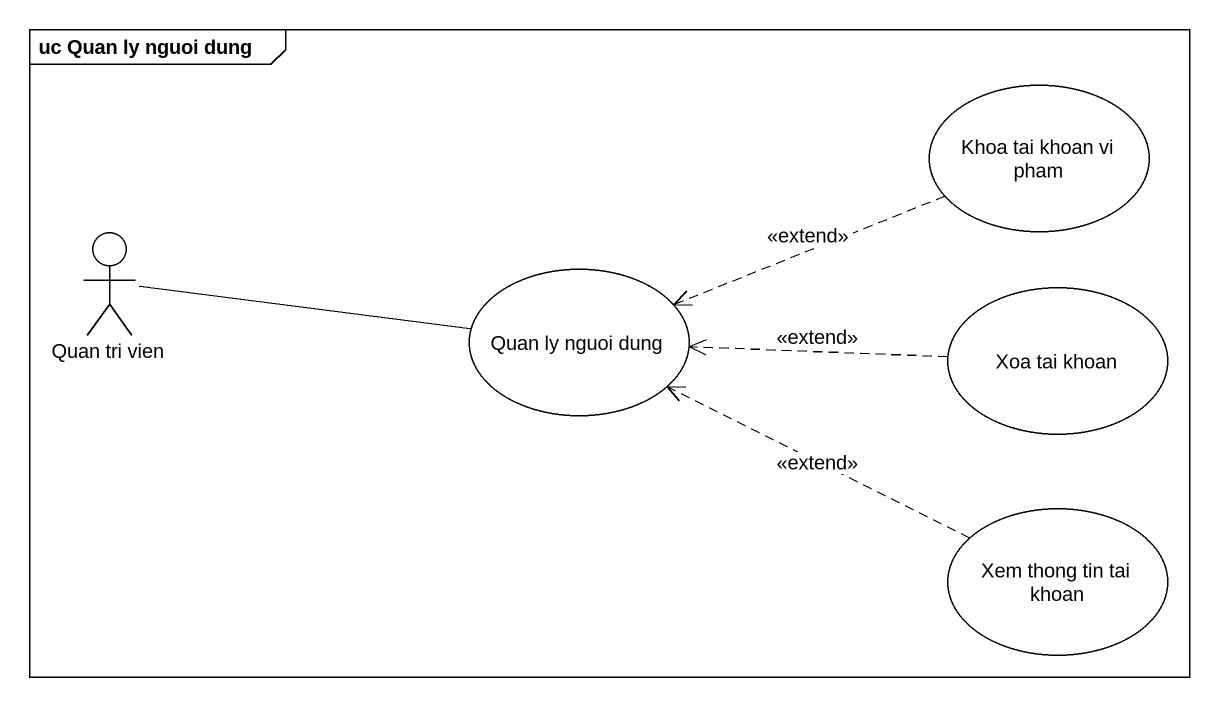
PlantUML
@startuml
mainframe uc Quan ly nguoi dung
usecase "Khoa tai khoan vi pham" as Khoa_tai_khoan_vi_pham
actor "Quan tri vien" as Quan_tri_vien
usecase "Quan ly nguoi dung" as Quan_ly_nguoi_dung
usecase "Xoa tai khoan" as Xoa_tai_khoan
usecase "Xem thong tin tai khoan" as Xem_thong_tin_tai_khoan
Khoa_tai_khoan_vi_pham .left.> Quan_ly_nguoi_dung : <<extend>>
Quan_ly_nguoi_dung -left- Quan_tri_vien
Xoa_tai_khoan .left.> Quan_ly_nguoi_dung : <<extend>>
Xem_thong_tin_tai_khoan .left.> Quan_ly_nguoi_dung : <<extend>>
@enduml
